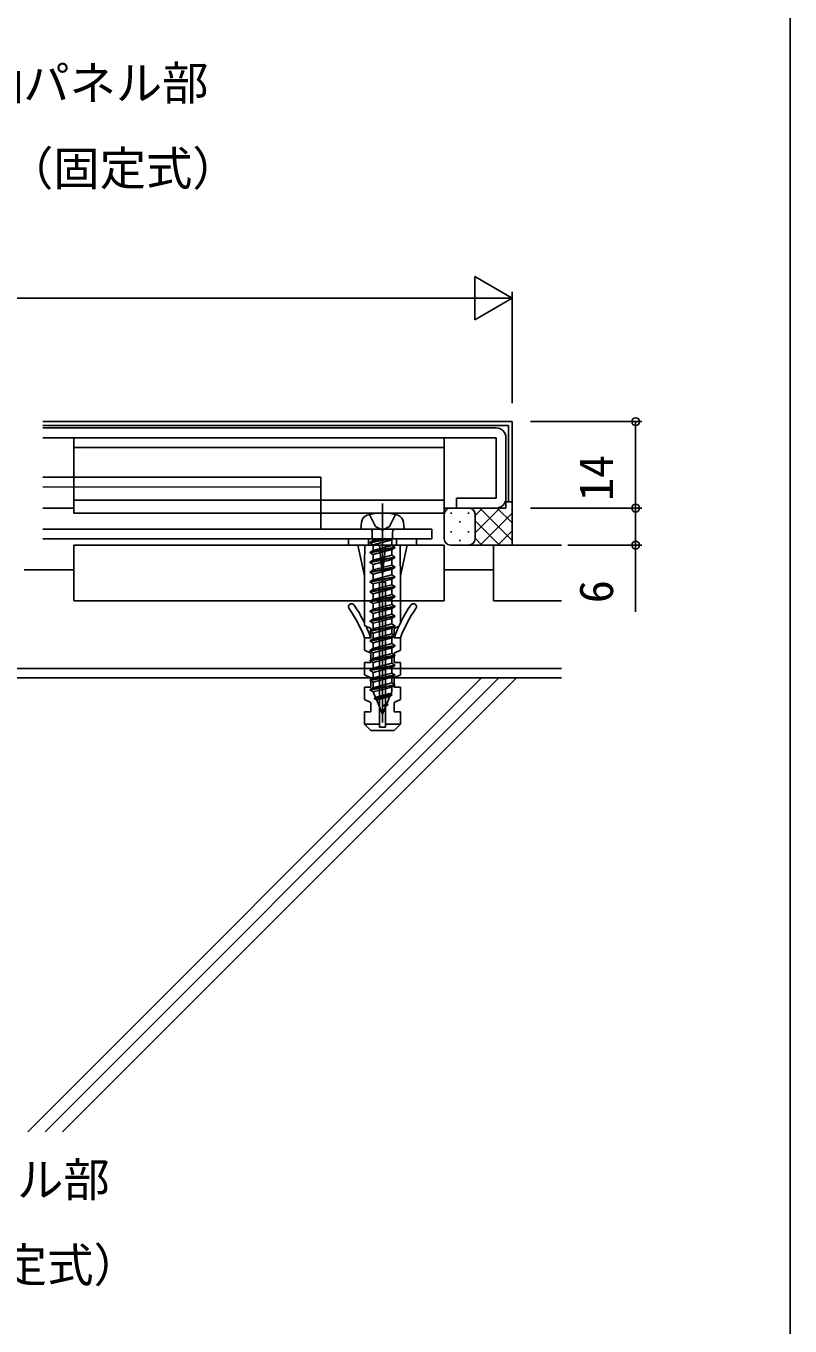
# Model space of a CAD drawing. Units: millimetres, scale not verified. Extents: x -437 to 438, y -344 to 340.
# Drawn here: x 314.7 to 438.4, y -114.7 to 95.8 of the extents above; entities that cross this region are included whole.
import ezdxf
from ezdxf.enums import TextEntityAlignment as Align

# ---------------------------------------------------------------- set-up
doc = ezdxf.new("R2010")
doc.units = ezdxf.units.MM
doc.header["$LTSCALE"] = 2
for name, color, linetype in [('0-1_USER1', 3, 'Continuous'), ('0-4_YKK_12', 2, 'Continuous'), ('0-5_YKK_13', 4, 'Continuous'), ('0-7_YKK_D', 6, 'Continuous'), ('0-8_YKK_ZWAK', 7, 'Continuous'), ('0-9_YSS_K', 3, 'Continuous')]:
    doc.layers.add(name, color=color, linetype=linetype)
doc.styles.add('ＭＳ ゴシック', font='')
doc.styles.get('ＭＳ ゴシック').set_extended_font_data('MS Gothic')

msp = doc.modelspace()

# ---------------------------------------------------------------- linework, layer by layer
at = {"layer": '0-4_YKK_12'}
for p, q in [((317.4, 17.717), (322.402, 17.717)), ((382.402, 17.717), (384.4, 17.717)), ((393.4, 18.717), (392.283, 18.717))]:
    msp.add_line(p, q, dxfattribs=at)
at = {"layer": '0-5_YKK_13'}
for p, q in [((392.8, 31.114), (317.4, 31.114)), ((317.4, 30.714), (390.8, 30.714)), ((392.8, 18.717), (392.8, 31.114)), ((380.4, 29.114), (317.4, 29.114)), ((382.402, 27.514), (322.402, 27.514)), ((380.4, 29.114), (390.8, 29.114)), ((390.8, 19.317), (390.8, 29.114)), ((392.4, 19.317), (392.4, 29.114)), ((362.4, 22.717), (317.4, 22.717)), ((362.4, 21.117), (317.4, 21.151)), ((362.4, 22.717), (362.4, 14.317)), ((382.402, 19.014), (322.402, 19.014)), ((384.4, 17.717), (384.4, 19.317)), ((384.4, 19.317), (390.8, 19.317)), ((372.4, 18.444), (372.4, -16.981)), ((384.4, 17.717), (390.8, 17.717)), ((392.8, 18.717), (393.4, 18.717)), ((368.9, 14.317), (368.998, 15.437)), ((375.9, 14.317), (375.802, 15.437)), ((317.4, 14.317), (380.4, 14.317)), ((317.4, 12.721), (380.4, 12.721)), ((368.9, 14.317), (374.55, 14.317)), ((370.15, 11.717), (370.15, 12.717)), ((370.75, 12.617), (370.75, 13.817)), ((372.4, 9.717), (372.4, 14.717)), ((374.05, 13.817), (374.05, 12.617)), ((375.9, 14.317), (374.55, 14.317)), ((374.65, 11.717), (374.65, 12.717)), ((380.4, 12.717), (380.4, 14.317)), ((371.9, 11.717), (369.543, 11.717)), ((372.643, 12.617), (370.4, 12.171)), ((373.146, 12.617), (370.4, 12.071)), ((370.4, 12.171), (370.9, 12.46)), ((374.4, 11.376), (370.4, 10.581)), ((374.4, 11.276), (370.4, 10.481)), ((370.4, 10.581), (370.9, 10.87)), ((374.05, 12.617), (370.75, 12.617)), ((371.493, 12.617), (370.9, 12.46)), ((370.9, 12.617), (370.9, 12.46)), ((370.9, 11.783), (370.9, 10.87)), ((373.9, 11.665), (370.9, 10.87)), ((371.9, 11.717), (372.4, 11.717)), ((375.257, 11.717), (372.9, 11.717)), ((373.9, 11.665), (373.9, 12.578)), ((373.9, 10.075), (373.9, 10.988)), ((375.257, 11.717), (376.4, 11.717)), ((375.3, 6.717), (376.4, 11.717)), ((374.4, 9.786), (370.4, 8.991)), ((374.4, 9.686), (370.4, 8.891)), ((370.4, 8.991), (370.9, 9.28)), ((370.9, 10.193), (370.9, 9.28)), ((373.9, 10.075), (370.9, 9.28)), ((370.9, 8.603), (370.9, 7.69)), ((373.9, 8.485), (370.9, 7.69)), ((374.4, 9.786), (373.9, 10.075)), ((373.9, 8.485), (373.9, 9.398)), ((374.4, 9.686), (374.4, 9.786)), ((369.5, 6.717), (369.5, -0.902)), ((374.4, 8.196), (370.4, 7.401)), ((374.4, 8.096), (370.4, 7.301)), ((370.4, 7.401), (370.9, 7.69)), ((374.4, 6.606), (370.4, 5.811)), ((374.4, 6.506), (370.4, 5.711)), ((370.9, 7.013), (370.9, 6.1)), ((373.9, 6.895), (370.9, 6.1)), ((373.9, 6.895), (373.9, 7.808)), ((375.3, -0.902), (375.3, 6.717)), ((370.4, 5.811), (370.9, 6.1)), ((374.4, 5.016), (370.4, 4.221)), ((374.4, 4.916), (370.4, 4.121)), ((370.4, 4.221), (370.9, 4.51)), ((370.9, 5.423), (370.9, 4.51)), ((373.9, 5.305), (370.9, 4.51)), ((373.9, 5.305), (373.9, 6.218)), ((373.9, 3.715), (373.9, 4.628)), ((374.4, 3.426), (370.4, 2.631)), ((374.4, 3.326), (370.4, 2.531)), ((370.4, 2.631), (370.9, 2.92)), ((370.9, 3.833), (370.9, 2.92)), ((373.9, 3.715), (370.9, 2.92)), ((370.9, 2.243), (370.9, 1.33)), ((373.9, 2.125), (370.9, 1.33)), ((373.9, 2.125), (373.9, 3.038)), ((374.4, 1.836), (370.4, 1.041)), ((374.4, 1.736), (370.4, 0.941)), ((370.4, 1.041), (370.9, 1.33)), ((374.4, 0.246), (370.4, -0.549)), ((374.4, 0.146), (370.4, -0.649)), ((370.9, 0.653), (370.9, -0.26)), ((373.9, 0.535), (370.9, -0.26)), ((373.9, 0.535), (373.9, 1.448)), ((369.5, -0.902), (369.5, -1.283)), ((370.4, -0.549), (370.9, -0.26)), ((374.4, -1.344), (370.4, -2.139)), ((374.4, -1.444), (370.4, -2.239)), ((370.4, -2.139), (370.9, -1.85)), ((370.9, -0.937), (370.9, -1.85)), ((373.9, -1.055), (370.9, -1.85)), ((373.9, -1.055), (373.9, -0.142)), ((373.9, -2.645), (373.9, -1.732)), ((375.064, -1.401), (374.3, -1.783)), ((369.5, -3.283), (369.5, -5.283)), ((374.4, -2.934), (370.4, -3.729)), ((374.4, -3.034), (370.4, -3.829)), ((370.4, -3.729), (370.9, -3.44)), ((370.9, -2.527), (370.9, -3.44)), ((373.9, -2.645), (370.9, -3.44)), ((370.9, -4.117), (370.9, -5.03)), ((373.9, -4.235), (373.9, -3.322)), ((374.882, -3.283), (375.3, -3.283)), ((375.3, -5.283), (375.3, -3.283)), ((374.4, -4.524), (370.4, -5.319)), ((374.4, -4.624), (370.4, -5.419)), ((370.4, -5.319), (370.9, -5.03)), ((374.4, -6.114), (370.4, -6.909)), ((374.4, -6.214), (370.4, -7.009)), ((373.9, -4.235), (370.9, -5.03)), ((370.9, -5.707), (370.9, -6.62)), ((373.9, -5.825), (370.9, -6.62)), ((373.9, -5.825), (373.9, -4.912)), ((369.5, -7.283), (369.5, -9.283)), ((369.5, -7.283), (370.5, -7.283)), ((370.4, -6.909), (370.9, -6.62)), ((374.4, -7.704), (370.4, -8.499)), ((374.4, -7.804), (370.4, -8.599)), ((370.4, -8.499), (370.9, -8.21)), ((370.9, -7.297), (370.9, -8.21)), ((373.9, -7.415), (370.9, -8.21)), ((373.9, -7.415), (373.9, -6.502)), ((373.9, -9.005), (373.9, -8.092)), ((375.3, -9.283), (375.3, -7.283)), ((374.4, -9.294), (370.4, -10.089)), ((374.4, -9.394), (370.4, -10.189)), ((370.4, -10.089), (370.9, -9.8)), ((370.9, -8.887), (370.9, -9.8)), ((373.9, -9.005), (370.9, -9.8)), ((370.9, -10.477), (370.9, -11.39)), ((373.9, -10.595), (373.9, -9.682)), ((369.5, -11.283), (369.5, -13.283)), ((369.5, -11.283), (370.5, -11.283)), ((374.4, -10.884), (370.4, -11.679)), ((374.4, -10.984), (370.4, -11.779)), ((370.4, -11.679), (370.9, -11.39)), ((373.9, -10.595), (370.9, -11.39)), ((371.278, -12.974), (370.902, -12.067)), ((373.939, -12.475), (371.108, -13.072)), ((371.108, -13.174), (373.939, -12.574)), ((373.656, -12.312), (371.382, -12.915)), ((373.939, -12.574), (373.439, -12.864)), ((373.939, -12.475), (373.656, -12.312)), ((373.769, -12.377), (373.9, -12.062)), ((373.9, -11.272), (373.9, -12.062)), ((373.939, -12.475), (373.939, -12.574)), ((375.3, -13.283), (375.3, -11.283)), ((371.108, -13.072), (371.382, -12.915)), ((372.4, -15.683), (371.412, -13.298)), ((373.439, -12.864), (371.566, -13.36)), ((372.4, -15.683), (372.96, -14.331)), ((373.076, -13.982), (372.436, -14.332)), ((373.293, -14.083), (372.436, -14.332)), ((373.293, -14.164), (372.436, -14.332)), ((372.924, -14.349), (372.436, -14.332)), ((373.293, -14.164), (372.924, -14.349)), ((373.293, -14.083), (373.076, -13.982)), ((373.1, -13.993), (373.608, -12.766)), ((373.293, -14.083), (373.293, -14.164)), ((369.5, -15.283), (369.5, -17.283)), ((369.5, -15.283), (370.5, -15.283)), ((375.3, -17.283), (375.3, -15.283)), ((369.5, -17.283), (370.5, -18.283)), ((372.4, -18.283), (370.5, -18.283)), ((371.9, -17.283), (371.9, -17.783)), ((371.9, -17.783), (372.9, -17.783)), ((374.3, -18.283), (372.4, -18.283)), ((372.9, -17.783), (372.9, -17.283)), ((374.3, -18.283), (375.3, -17.283))]:
    msp.add_line(p, q, dxfattribs=at)
for points in [[(393.4, 18.717), (393.4, 31.714), (317.4, 31.714)], [(370.3, 16.669), (371.255, 14.736), (372.4, 14.128)], [(374.5, 16.669), (373.545, 14.736), (372.4, 14.128)], [(369.5, 6.717), (368.4, 11.717), (369.543, 11.717)], [(370.4, 12.171), (370.4, 12.071), (370.9, 11.783)], [(370.4, 10.581), (370.4, 10.481), (370.9, 10.193)], [(373.968, 12.617), (373.9, 12.578), (370.9, 11.783)], [(374.4, 11.276), (373.9, 10.988), (370.9, 10.193)], [(372.4, 6.717), (372.4, 11.717), (372.9, 11.717)], [(374.4, 11.276), (374.4, 11.376), (373.9, 11.665)], [(370.4, 8.991), (370.4, 8.891), (370.9, 8.603)], [(374.4, 9.686), (373.9, 9.398), (370.9, 8.603)], [(374.4, 8.096), (374.4, 8.196), (373.9, 8.485)], [(370.4, 7.401), (370.4, 7.301), (370.9, 7.013)], [(374.4, 8.096), (373.9, 7.808), (370.9, 7.013)], [(374.4, 6.506), (373.9, 6.218), (370.9, 5.423)], [(374.4, 6.506), (374.4, 6.606), (373.9, 6.895)], [(375.3, -17.283), (372.9, -17.283), (372.9, 5.717), (371.9, 5.717), (371.9, -17.283), (369.5, -17.283)], [(370.4, 5.811), (370.4, 5.711), (370.9, 5.423)], [(370.4, 4.221), (370.4, 4.121), (370.9, 3.833)], [(374.4, 4.916), (373.9, 4.628), (370.9, 3.833)], [(374.4, 4.916), (374.4, 5.016), (373.9, 5.305)], [(370.4, 2.631), (370.4, 2.531), (370.9, 2.243)], [(374.4, 3.326), (373.9, 3.038), (370.9, 2.243)], [(374.4, 3.326), (374.4, 3.426), (373.9, 3.715)], [(374.4, 1.736), (374.4, 1.836), (373.9, 2.125)], [(370.4, 1.041), (370.4, 0.941), (370.9, 0.653)], [(374.4, 1.736), (373.9, 1.448), (370.9, 0.653)], [(374.4, 0.146), (373.9, -0.142), (370.9, -0.937)], [(374.4, 0.146), (374.4, 0.246), (373.9, 0.535)], [(369.5, -3.283), (370.5, -3.283), (370.5, -1.783), (369.5, -1.283)], [(370.4, -0.549), (370.4, -0.649), (370.9, -0.937)], [(374.4, -1.444), (373.9, -1.732), (370.9, -2.527)], [(374.4, -1.444), (374.4, -1.344), (373.9, -1.055)], [(374.3, -1.783), (374.3, -3.283), (374.882, -3.283)], [(370.4, -2.139), (370.4, -2.239), (370.9, -2.527)], [(370.4, -3.729), (370.4, -3.829), (370.9, -4.117)], [(374.4, -3.034), (373.9, -3.322), (370.9, -4.117)], [(374.4, -3.034), (374.4, -2.934), (373.9, -2.645)], [(370.5, -7.283), (370.5, -5.783), (369.5, -5.283)], [(370.4, -5.319), (370.4, -5.419), (370.9, -5.707)], [(374.4, -4.624), (373.9, -4.912), (370.9, -5.707)], [(374.4, -6.214), (373.9, -6.502), (370.9, -7.297)], [(374.4, -4.624), (374.4, -4.524), (373.9, -4.235)], [(374.4, -6.214), (374.4, -6.114), (373.9, -5.825)], [(375.3, -5.283), (374.3, -5.783), (374.3, -7.283), (375.3, -7.283)], [(370.4, -6.909), (370.4, -7.009), (370.9, -7.297)], [(374.4, -7.804), (373.9, -8.092), (370.9, -8.887)], [(374.4, -7.804), (374.4, -7.704), (373.9, -7.415)], [(370.5, -11.283), (370.5, -9.783), (369.5, -9.283)], [(370.4, -8.499), (370.4, -8.599), (370.9, -8.887)], [(370.4, -10.089), (370.4, -10.189), (370.9, -10.477)], [(374.4, -9.394), (373.9, -9.682), (370.9, -10.477)], [(374.4, -9.394), (374.4, -9.294), (373.9, -9.005)], [(375.3, -9.283), (374.3, -9.783), (374.3, -11.283), (375.3, -11.283)], [(370.4, -11.679), (370.4, -11.779), (370.9, -12.067)], [(374.4, -10.984), (373.9, -11.272), (370.9, -12.067)], [(374.4, -10.984), (374.4, -10.884), (373.9, -10.595)], [(370.5, -15.283), (370.5, -13.783), (369.5, -13.283)], [(371.108, -13.072), (371.108, -13.174), (371.566, -13.36)], [(375.3, -13.283), (374.3, -13.783), (374.3, -15.283), (375.3, -15.283)]]:
    msp.add_lwpolyline(points, dxfattribs=at)
for points in [[(322.402, 29.114), (382.402, 29.114), (382.402, 16.914), (322.402, 16.914)], [(377.9, 12.717), (366.9, 12.717), (366.9, 11.717), (377.9, 11.717)]]:
    msp.add_lwpolyline(points, close=True, dxfattribs=at)
for centre, radius, start, end in [((390.8, 29.114), 1.6, 0, 90), ((390.8, 19.317), 1.6, 270, 0), ((372.4, 7.917), 9, 74.11915, 105.88085), ((370.293, 15.323), 1.3, 105.88085, 175), ((374.507, 15.323), 1.3, 5, 74.11915), ((370.25, 13.817), 0.5, 0, 90), ((374.55, 13.817), 0.5, 90, 180), ((367.4, 1.717), 0.5, 34.36658, 215.00364), ((377.4, 1.717), 0.5, 324.99636, 145.63342), ((348.97, -11.189), 22, 21.06291, 35.00364), ((348.828, -10.984), 23, 25.99886, 34.36658), ((395.972, -10.984), 23, 145.63342, 160.43823), ((395.83, -11.189), 22, 144.99636, 158.93709), ((348.828, -10.984), 23, 19.56177, 24.62305)]:
    msp.add_arc(centre, radius, start, end, dxfattribs=at)
for major_axis, ratio, start_param, end_param in [((1.169, -32.901), 0.080658, 4.1240154, 4.297295), ((2.66, -32.901), 0.035085, 1.9801862, 2.1534659), ((-2.66, -32.901), 0.035085, 4.1297194, 4.3029991), ((-1.169, -32.901), 0.080658, 1.9858903, 2.1591699)]:
    msp.add_ellipse((372.4, -6.465), major_axis=major_axis, ratio=ratio, start_param=start_param, end_param=end_param, dxfattribs=at)
at = {"layer": '0-7_YKK_D'}
for p, q in [((393.4, 51.714), (387.338, 55.214)), ((387.338, 55.214), (387.338, 48.214)), ((393.4, 34.714), (393.4, 52.714)), ((221.4, 51.714), (386.4, 51.714)), ((393.4, 51.714), (381.276, 51.714)), ((393.4, 51.714), (387.338, 48.214)), ((396.4, 31.714), (414.4, 31.714)), ((413.4, 31.714), (413.4, 17.717)), ((396.4, 17.717), (414.4, 17.717)), ((396.4, 17.717), (414.4, 17.717)), ((402.4, 11.717), (414.4, 11.717))]:
    msp.add_line(p, q, dxfattribs=at)
msp.add_lwpolyline([(413.4, 17.717), (413.4, 11.717), (413.4, 0.906)], dxfattribs=at)
for centre in [(413.4, 31.714), (413.4, 17.717), (413.4, 17.717), (413.4, 11.717)]:
    msp.add_circle(centre, 0.637, dxfattribs=at)
at = {"layer": '0-8_YKK_ZWAK'}
msp.add_lwpolyline([(-436.6, -343.7), (438.4, -343.7), (438.4, 306.3)], dxfattribs=at)
at = {"layer": '0-9_YSS_K'}
for p, q in [((383.4, 17.717), (386.4, 17.717)), ((383.51, 16.991), (383.51, 16.791)), ((386.34, 16.991), (386.34, 16.791)), ((386.4, 17.717), (392.4, 17.717)), ((387.4, 16.533), (388.584, 17.717)), ((387.4, 13.705), (391.412, 17.717)), ((388.162, 17.717), (393.4, 12.479)), ((388.241, 11.717), (393.4, 16.876)), ((390.991, 17.717), (393.4, 15.308)), ((382.4, 12.717), (382.4, 16.717)), ((384.925, 15.576), (384.925, 15.376)), ((387.4, 12.717), (387.4, 16.717)), ((387.4, 16.717), (387.4, 12.717)), ((387.4, 15.651), (391.334, 11.717)), ((383.51, 13.961), (383.51, 13.761)), ((386.34, 13.961), (386.34, 13.761)), ((387.4, 12.822), (388.505, 11.717)), ((391.069, 11.717), (393.4, 14.048)), ((382.4, 11.717), (322.4, 11.717)), ((322.4, 11.717), (322.4, 2.717)), ((382.4, 2.717), (382.4, 11.717)), ((386.4, 11.717), (383.4, 11.717)), ((384.925, 12.546), (384.925, 12.346)), ((401.4, 11.717), (390.4, 11.717)), ((390.4, 11.717), (390.4, 2.717)), ((314.4, 7.717), (322.4, 7.717)), ((382.4, 7.717), (390.4, 7.717)), ((322.4, 2.717), (382.4, 2.717)), ((390.4, 2.717), (401.4, 2.717)), ((401.4, -8.283), (244.4, -8.283)), ((245.9, -9.783), (401.4, -9.783)), ((388.444, -9.783), (314.944, -83.283)), ((391.273, -9.783), (317.773, -83.283)), ((394.101, -9.783), (320.601, -83.283))]:
    msp.add_line(p, q, dxfattribs=at)
for points in [[(393.4, 18.717), (393.4, 11.717), (386.4, 11.717)], [(393.4, 18.717), (392.4, 18.717), (392.4, 17.717)]]:
    msp.add_lwpolyline(points, dxfattribs=at)
for centre, start, end in [((383.4, 16.717), 90, 180), ((386.4, 16.717), 0, 90), ((386.4, 16.717), 0, 90), ((383.4, 12.717), 180, 270), ((386.4, 12.717), 270, 0), ((386.4, 12.717), 270, 0)]:
    msp.add_arc(centre, 1, start, end, dxfattribs=at)

# ---------------------------------------------------------------- texts
at = {"layer": '0-1_USER1', "style": 'ＭＳ ゴシック'}
for s, p in [('袖パネル部', (306.724, 82.144)), ('（固定式）', (311.603, 68.323)), ('袖パネル部', (290.724, -95.439)), ('（固定式）', (295.603, -109.26))]:
    msp.add_text(s, height=5.499, dxfattribs=at).set_placement(p, align=Align.BOTTOM_LEFT)
at = {"layer": '0-7_YKK_D', "style": 'ＭＳ ゴシック'}
for s, p in [('14', (411.4, 18.856)), ('6', (411.4, 2.309))]:
    msp.add_text(s, height=5.499, rotation=90, dxfattribs=at).set_placement(p, align=Align.BOTTOM_LEFT)

doc.saveas('drawing.dxf')
